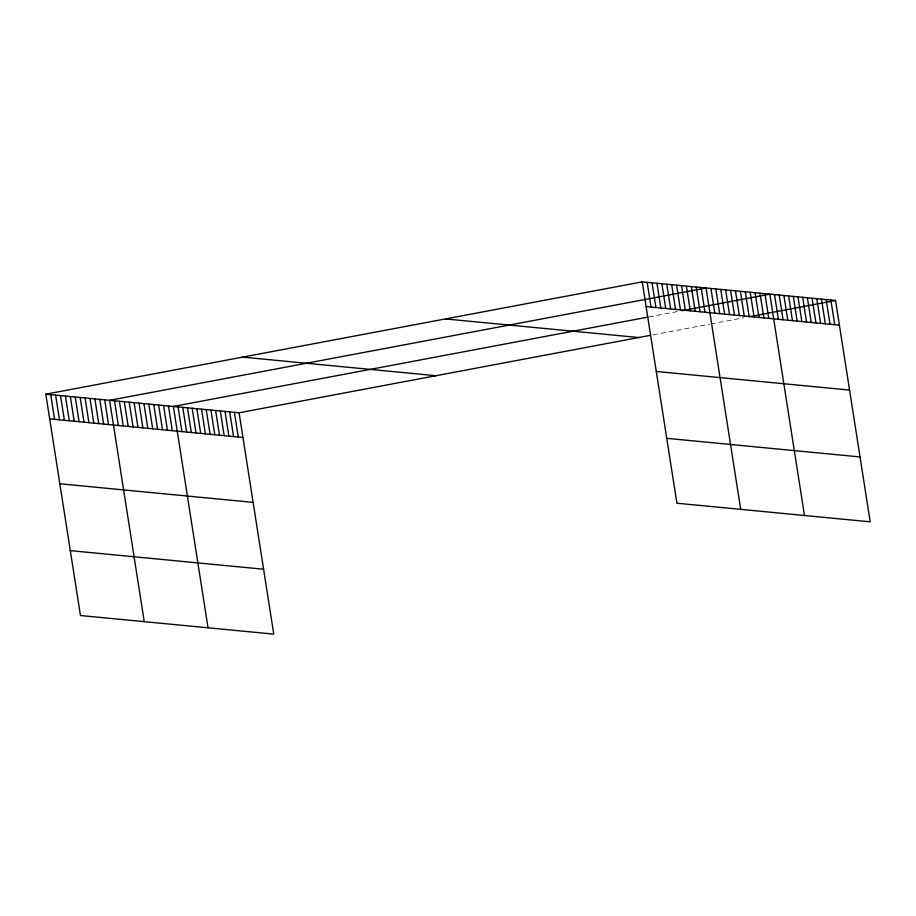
<?xml version="1.0" encoding="UTF-8"?>
<svg xmlns="http://www.w3.org/2000/svg" width="916" height="916" viewBox="0 0 916 916"><rect width="100%" height="100%" fill="white"/><g stroke="black" fill="none" stroke-linecap="round" stroke-linejoin="round"><path stroke-width="0.69" stroke-dasharray="4.58 3.44" d="M649.101 316.879L677.966 311.451M653.142 334.821L709.568 324.195M710.885 323.943L743.689 317.772"/><path stroke-width="1.37" d="M45.8 394.178L239.087 412.784L273.758 634.124L80.459 615.518L45.8 394.178L642.242 281.876L835.541 300.482L870.2 521.822L676.913 503.216L642.242 281.876M647.784 317.131L173.376 406.452L208.035 627.803M681.905 310.707L769.818 294.15L804.477 515.502M239.087 412.784L650.52 335.313M748.933 316.787L835.541 300.482M646.112 306.574L839.411 325.18M445.416 318.928L638.715 337.535M656.28 371.461L849.567 390.067M242.626 357.114L435.913 375.72M666.745 438.329L860.032 456.935M49.67 418.875L242.958 437.482M59.826 483.774L253.125 502.369M70.303 550.63L263.59 569.237M830.846 300.024L834.716 324.722M826.152 299.578L830.022 324.275M821.457 299.12L825.327 323.817M816.763 298.673L820.633 323.371M812.068 298.215L815.938 322.913M807.374 297.769L811.244 322.466M802.679 297.311L806.549 322.008M797.985 296.864L801.855 321.562M793.29 296.406L797.16 321.115M788.596 295.96L792.466 320.657M783.901 295.502L787.771 320.211M779.207 295.055L783.077 319.753M774.512 294.608L778.382 319.306M764.917 293.681L768.776 318.379M760.005 293.212L763.875 317.909M755.105 292.731L758.963 317.44M750.193 292.261L754.063 316.959M745.292 291.792L749.151 316.489M740.38 291.322L744.25 316.02M735.468 290.841L739.338 315.551M730.567 290.372L734.437 315.07M725.655 289.903L729.525 314.6M720.755 289.433L724.625 314.131M715.843 288.952L719.713 313.661M710.942 288.483L714.812 313.18M740.701 509.365L706.03 288.013L109.588 400.315L144.247 621.666M701.129 287.544L704.999 312.241M696.217 287.063L700.087 311.772M691.317 286.594L695.187 311.291M686.405 286.124L690.275 310.822M681.504 285.655L685.363 310.352M676.592 285.174L680.462 309.883M671.691 284.704L675.55 309.402M666.779 284.235L670.649 308.932M661.879 283.765L665.737 308.463M656.967 283.296L660.837 307.994M652.066 282.815L655.925 307.513M647.154 282.346L651.024 307.043M234.393 412.326L238.263 437.024M229.698 411.879L233.569 436.577M225.004 411.421L228.874 436.119M220.309 410.975L224.18 435.673M215.615 410.517L219.485 435.215M210.92 410.07L214.791 434.768M206.226 409.612L210.096 434.321M201.531 409.166L205.402 433.863M196.837 408.708L200.707 433.417M192.154 408.261L196.013 432.959M187.459 407.815L191.318 432.512M182.765 407.357L186.624 432.054M178.07 406.91L181.929 431.608M168.464 405.983L172.334 430.68M163.563 405.513L167.422 430.211M158.651 405.032L162.521 429.741M153.751 404.563L157.609 429.26M148.839 404.093L152.709 428.791M143.927 403.624L147.797 428.322M139.026 403.143L142.896 427.852M134.114 402.674L137.984 427.371M129.213 402.204L133.083 426.902M124.301 401.735L128.171 426.432M119.401 401.265L123.271 425.963M114.489 400.784L118.359 425.482M104.676 399.845L108.546 424.543M99.775 399.376L103.645 424.074M94.863 398.895L98.733 423.593M89.963 398.426L93.833 423.123M85.051 397.956L88.921 422.654M80.15 397.487L84.009 422.184M75.238 397.006L79.108 421.704M70.337 396.536L74.196 421.234M65.425 396.067L69.295 420.765M60.525 395.598L64.383 420.295M55.613 395.117L59.483 419.814M50.712 394.647L54.571 419.345"/></g></svg>
